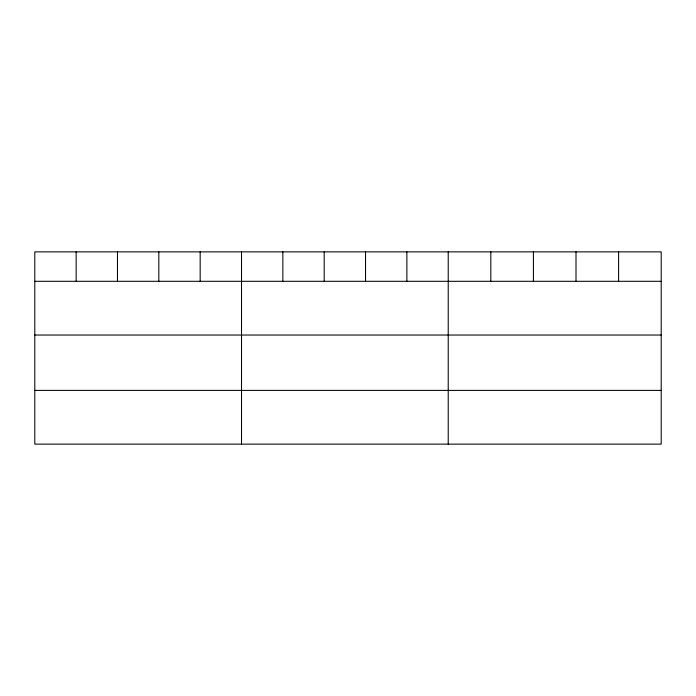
<?xml version="1.0" encoding="UTF-8"?>
<svg xmlns="http://www.w3.org/2000/svg" width="696" height="696" viewBox="0 0 696 696"><rect width="100%" height="100%" fill="white"/><g stroke="black" fill="none" stroke-linecap="round" stroke-linejoin="round"><path stroke-width="1.04" d="M661.2 281.306L661.2 444.135L34.8 444.135L34.8 251.865L661.2 251.865L661.2 281.306L34.8 281.306M34.8 335.037L661.2 335.037M34.8 390.404L661.2 390.404M618.605 251.865L618.605 281.306M576.01 251.865L576.01 281.306M533.414 251.865L533.414 281.306M490.819 251.865L490.819 281.306M448.224 251.865L448.224 444.135M406.882 251.865L406.882 281.306M365.539 251.865L365.539 281.306M324.197 251.865L324.197 281.306M282.854 251.865L282.854 281.306M241.512 251.865L241.512 444.135M200.17 251.865L200.17 281.306M158.827 251.865L158.827 281.306M117.485 251.865L117.485 281.306M76.142 251.865L76.142 281.306"/></g></svg>
